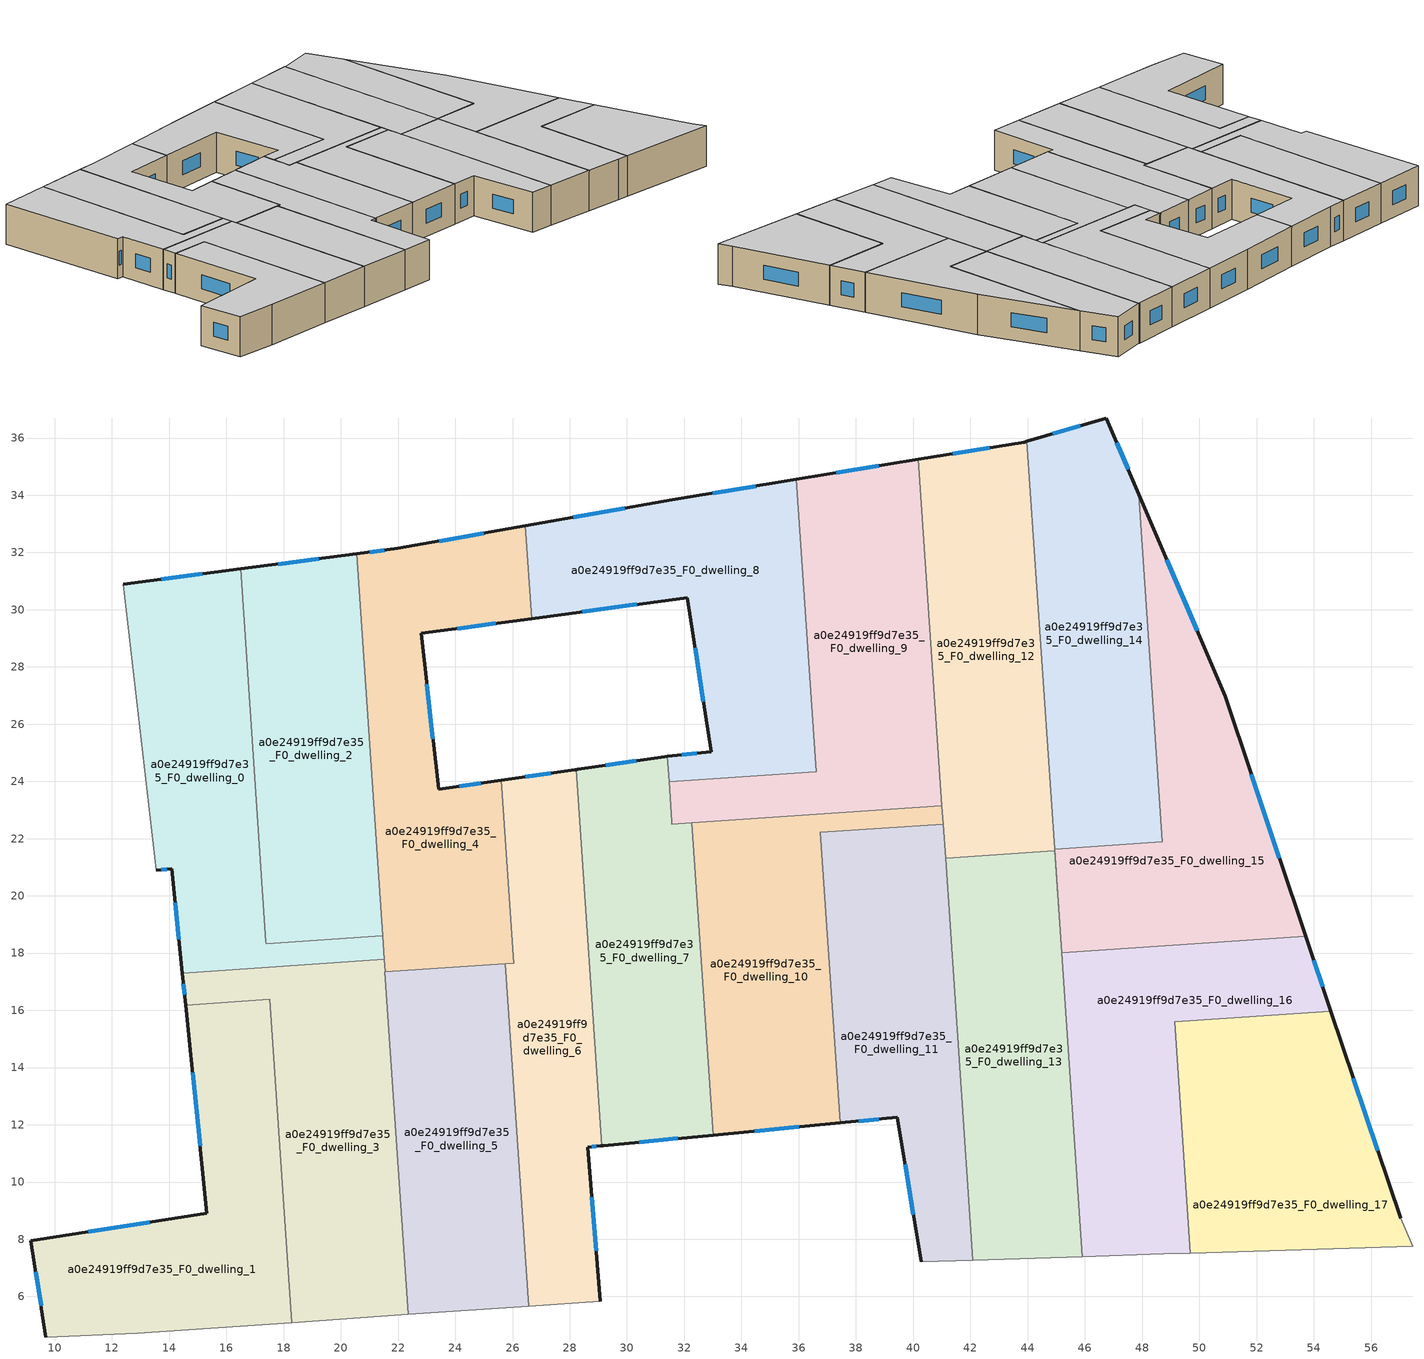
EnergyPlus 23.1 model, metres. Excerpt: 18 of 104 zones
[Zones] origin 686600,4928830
a0e24919ff9d7e35_F0_dwelling_0
 floor ground (EU_floor_Construction): 16.49,31.42 17.38,18.4 17.39,18.32 21.46,18.6 21.51,17.78 14.46,17.3 14.09,20.94 13.55,20.89 12.39,30.89 z0
 wall outside (EU_wall_Construction): 13.55,20.89 14.09,20.94 14.46,17.3 / 16.49,31.42 12.39,30.89 z0:3
 wall adiabatic (EU_wall_Construction): 12.39,30.89 13.55,20.89 z0:3
 wall to a0e24919ff9d7e35_F0_dwelling_2 (EU_wall_Construction): 21.46,18.6 17.39,18.32 17.38,18.4 16.49,31.42 z0:3
 wall to a0e24919ff9d7e35_F0_dwelling_3 (EU_wall_Construction): 14.46,17.3 21.51,17.78 z0:3
 wall to a0e24919ff9d7e35_F0_dwelling_4 (EU_wall_Construction): 21.51,17.78 21.46,18.6 z0:3
 window (EU_Window_Construction): 13.73,20.91 13.92,20.92 / 15.16,31.25 13.73,31.06 / 14.21,19.76 14.34,18.48 z0.98:2.02
 ceiling to a0e24919ff9d7e35_F1_dwelling_0 (EU_floor_Construction): 21.51,17.78 21.46,18.6 17.39,18.32 17.38,18.4 16.49,31.42 12.39,30.89 13.55,20.89 14.09,20.94 14.46,17.3 z3
a0e24919ff9d7e35_F0_dwelling_1
 floor ground (EU_floor_Construction): 17.52,16.38 18.29,5.09 12.88,4.71 9.69,4.58 9.17,7.95 15.32,8.91 14.58,16.18 z0
 wall outside (EU_wall_Construction): 14.58,16.18 15.32,8.91 9.17,7.95 9.69,4.58 z0:3
 wall to a0e24919ff9d7e35_F0_dwelling_3 (EU_wall_Construction): 18.29,5.09 17.52,16.38 14.58,16.18 z0:3
 wall adiabatic (EU_wall_Construction): 9.69,4.58 12.88,4.71 18.29,5.09 z0:3
 window (EU_Window_Construction): 14.82,13.82 15.08,11.27 / 9.34,6.86 9.52,5.68 / 13.32,8.6 11.17,8.26 z0.98:2.02
 ceiling to a0e24919ff9d7e35_F1_dwelling_1 (EU_floor_Construction): 18.29,5.09 17.52,16.38 14.58,16.18 15.32,8.91 9.17,7.95 9.69,4.58 12.88,4.71 z3
a0e24919ff9d7e35_F0_dwelling_10
 floor ground (EU_floor_Construction): 41.01,23.15 41.05,22.51 36.76,22.21 37.45,12.07 33.01,11.64 32.27,22.56 z0
 wall outside (EU_wall_Construction): 33.01,11.64 37.45,12.07 z0:3
 wall to a0e24919ff9d7e35_F0_dwelling_11 (EU_wall_Construction): 37.45,12.07 36.76,22.21 41.05,22.51 z0:3
 wall to a0e24919ff9d7e35_F0_dwelling_7 (EU_wall_Construction): 32.27,22.56 33.01,11.64 z0:3
 wall to a0e24919ff9d7e35_F0_dwelling_12 (EU_wall_Construction): 41.05,22.51 41.01,23.15 z0:3
 wall to a0e24919ff9d7e35_F0_dwelling_9 (EU_wall_Construction): 41.01,23.15 32.27,22.56 z0:3
 window (EU_Window_Construction): 34.46,11.78 36.01,11.93 z0.98:2.02
 ceiling to a0e24919ff9d7e35_F1_dwelling_10 (EU_floor_Construction): 37.45,12.07 36.76,22.21 41.05,22.51 41.01,23.15 32.27,22.56 33.01,11.64 z3
a0e24919ff9d7e35_F0_dwelling_11
 floor ground (EU_floor_Construction): 41.05,22.51 42.09,7.27 40.28,7.21 39.45,12.26 37.45,12.07 36.76,22.21 z0
 wall outside (EU_wall_Construction): 37.45,12.07 39.45,12.26 40.28,7.21 z0:3
 wall adiabatic (EU_wall_Construction): 40.28,7.21 42.09,7.27 z0:3
 wall to a0e24919ff9d7e35_F0_dwelling_13 (EU_wall_Construction): 42.09,7.27 41.13,21.32 z0:3
 wall to a0e24919ff9d7e35_F0_dwelling_12 (EU_wall_Construction): 41.13,21.32 41.05,22.51 z0:3
 window (EU_Window_Construction): 39.72,10.62 40.01,8.85 / 38.1,12.13 38.8,12.2 z0.98:2.02
 ceiling to a0e24919ff9d7e35_F1_dwelling_11 (EU_floor_Construction): 42.09,7.27 41.05,22.51 36.76,22.21 37.45,12.07 39.45,12.26 40.28,7.21 z3
a0e24919ff9d7e35_F0_dwelling_12
 floor ground (EU_floor_Construction): 43.97,35.89 44.95,21.58 41.13,21.32 40.18,35.25 43.88,35.86 z0
 wall outside (EU_wall_Construction): 43.97,35.89 43.88,35.86 40.18,35.25 z0:3
 wall to a0e24919ff9d7e35_F0_dwelling_13 (EU_wall_Construction): 41.13,21.32 44.95,21.58 45.19,18.01 z0:3
 wall to a0e24919ff9d7e35_F0_dwelling_14 (EU_wall_Construction): 44.94,21.63 43.97,35.89 z0:3
 wall to a0e24919ff9d7e35_F0_dwelling_15 (EU_wall_Construction): 45.19,18.01 44.95,21.63 z0:3
 wall to a0e24919ff9d7e35_F0_dwelling_9 (EU_wall_Construction): 40.18,35.25 41.01,23.15 z0:3
 window (EU_Window_Construction): 42.68,35.66 41.39,35.45 z0.98:2.02
 ceiling to a0e24919ff9d7e35_F1_dwelling_12 (EU_floor_Construction): 44.95,21.58 43.97,35.89 43.88,35.86 40.18,35.25 41.13,21.32 z3
a0e24919ff9d7e35_F0_dwelling_13
 floor ground (EU_floor_Construction): 44.95,21.58 45.92,7.4 42.09,7.27 41.13,21.32 z0
 wall adiabatic (EU_wall_Construction): 42.09,7.27 45.92,7.4 z0:3
 wall to a0e24919ff9d7e35_F0_dwelling_16 (EU_wall_Construction): 45.92,7.4 45.19,18.01 z0:3
 ceiling to a0e24919ff9d7e35_F1_dwelling_13 (EU_floor_Construction): 45.92,7.4 44.95,21.58 41.13,21.32 42.09,7.27 z3
a0e24919ff9d7e35_F0_dwelling_14
 floor ground (EU_floor_Construction): 46.74,36.7 47.88,34.04 48.71,21.89 44.94,21.63 43.97,35.89 z0
 wall outside (EU_wall_Construction): 47.88,34.04 46.74,36.7 43.97,35.89 z0:3
 wall to a0e24919ff9d7e35_F0_dwelling_15 (EU_wall_Construction): 44.94,21.63 48.71,21.89 47.88,34.04 z0:3
 window (EU_Window_Construction): 47.51,34.9 47.11,35.83 / 45.84,36.43 44.87,36.15 z0.98:2.02
 ceiling to a0e24919ff9d7e35_F1_dwelling_14 (EU_floor_Construction): 48.71,21.89 47.88,34.04 46.74,36.7 43.97,35.89 44.94,21.63 z3
a0e24919ff9d7e35_F0_dwelling_15
 floor ground (EU_floor_Construction): 47.88,34.04 50.9,26.97 53.72,18.59 45.19,18.01 44.94,21.63 48.71,21.89 z0
 wall outside (EU_wall_Construction): 53.72,18.59 50.9,26.97 47.88,34.04 z0:3
 wall to a0e24919ff9d7e35_F0_dwelling_16 (EU_wall_Construction): 45.19,18.01 53.72,18.59 z0:3
 window (EU_Window_Construction): 49.92,29.27 48.86,31.74 / 52.8,21.32 51.82,24.25 z0.98:2.02
 ceiling to a0e24919ff9d7e35_F1_dwelling_15 (EU_floor_Construction): 53.72,18.59 50.9,26.97 47.88,34.04 48.71,21.89 44.94,21.63 45.19,18.01 z3
a0e24919ff9d7e35_F0_dwelling_16
 floor ground (EU_floor_Construction): 53.72,18.59 54.6,15.97 49.14,15.6 49.69,7.52 48.76,7.49 45.92,7.4 45.19,18.01 z0
 wall outside (EU_wall_Construction): 54.6,15.97 53.72,18.59 z0:3
 wall to a0e24919ff9d7e35_F0_dwelling_17 (EU_wall_Construction): 49.69,7.52 49.14,15.6 54.6,15.97 z0:3
 wall adiabatic (EU_wall_Construction): 45.92,7.4 48.76,7.49 49.69,7.52 z0:3
 window (EU_Window_Construction): 54.31,16.83 54,17.74 z0.98:2.02
 ceiling to a0e24919ff9d7e35_F1_dwelling_16 (EU_floor_Construction): 49.69,7.52 49.14,15.6 54.6,15.97 53.72,18.59 45.19,18.01 45.92,7.4 48.76,7.49 z3
a0e24919ff9d7e35_F0_dwelling_17
 floor ground (EU_floor_Construction): 54.6,15.97 57.03,8.73 57.45,7.75 49.69,7.52 49.14,15.6 z0
 wall outside (EU_wall_Construction): 57.03,8.73 54.6,15.97 z0:3
 wall adiabatic (EU_wall_Construction): 49.69,7.52 57.45,7.75 57.03,8.73 z0:3
 window (EU_Window_Construction): 56.24,11.09 55.39,13.62 z0.98:2.02
 ceiling to a0e24919ff9d7e35_F1_dwelling_17 (EU_floor_Construction): 57.45,7.75 57.03,8.73 54.6,15.97 49.14,15.6 49.69,7.52 z3
a0e24919ff9d7e35_F0_dwelling_2
 floor ground (EU_floor_Construction): 20.55,31.95 21.46,18.6 17.39,18.32 16.49,31.42 z0
 wall outside (EU_wall_Construction): 20.55,31.95 16.49,31.42 z0:3
 wall to a0e24919ff9d7e35_F0_dwelling_4 (EU_wall_Construction): 21.46,18.6 20.55,31.95 z0:3
 window (EU_Window_Construction): 19.23,31.78 17.81,31.6 z0.98:2.02
 ceiling to a0e24919ff9d7e35_F1_dwelling_2 (EU_floor_Construction): 21.46,18.6 20.55,31.95 16.49,31.42 17.39,18.32 z3
a0e24919ff9d7e35_F0_dwelling_3
 floor ground (EU_floor_Construction): 21.51,17.78 22.36,5.37 18.29,5.09 17.52,16.38 14.58,16.18 14.46,17.3 z0
 wall outside (EU_wall_Construction): 14.46,17.3 14.58,16.18 z0:3
 wall adiabatic (EU_wall_Construction): 18.29,5.09 22.36,5.37 z0:3
 wall to a0e24919ff9d7e35_F0_dwelling_5 (EU_wall_Construction): 22.36,5.37 21.54,17.35 z0:3
 wall to a0e24919ff9d7e35_F0_dwelling_4 (EU_wall_Construction): 21.54,17.35 21.51,17.78 z0:3
 window (EU_Window_Construction): 14.5,16.93 14.54,16.54 z0.98:2.02
 ceiling to a0e24919ff9d7e35_F1_dwelling_3 (EU_floor_Construction): 22.36,5.37 21.51,17.78 14.46,17.3 14.58,16.18 17.52,16.38 18.29,5.09 z3
a0e24919ff9d7e35_F0_dwelling_4
 floor ground (EU_floor_Construction): 26.45,32.93 26.67,29.69 22.8,29.17 23.42,23.72 25.61,24.04 26.04,17.65 21.54,17.35 20.55,31.95 21.99,32.14 z0
 wall outside (EU_wall_Construction): 25.61,24.04 23.42,23.72 22.8,29.17 26.67,29.69 / 26.45,32.93 21.99,32.14 20.55,31.95 z0:3
 wall to a0e24919ff9d7e35_F0_dwelling_8 (EU_wall_Construction): 26.67,29.69 26.45,32.93 z0:3
 wall to a0e24919ff9d7e35_F0_dwelling_6 (EU_wall_Construction): 25.74,17.63 26.04,17.65 25.61,24.04 z0:3
 wall to a0e24919ff9d7e35_F0_dwelling_5 (EU_wall_Construction): 21.54,17.35 25.74,17.63 z0:3
 window (EU_Window_Construction): 24.06,29.34 25.41,29.52 / 23.22,25.49 23,27.4 / 24.9,23.93 24.13,23.82 / 21.52,32.08 21.02,32.01 / 25,32.67 23.44,32.4 z0.98:2.02
 ceiling to a0e24919ff9d7e35_F1_dwelling_4 (EU_floor_Construction): 26.04,17.65 25.61,24.04 23.42,23.72 22.8,29.17 26.67,29.69 26.45,32.93 21.99,32.14 20.55,31.95 21.54,17.35 z3
a0e24919ff9d7e35_F0_dwelling_5
 floor ground (EU_floor_Construction): 25.74,17.63 26.56,5.67 22.36,5.37 21.54,17.35 z0
 wall to a0e24919ff9d7e35_F0_dwelling_6 (EU_wall_Construction): 26.56,5.67 25.74,17.63 z0:3
 wall adiabatic (EU_wall_Construction): 22.36,5.37 26.56,5.67 z0:3
 ceiling to a0e24919ff9d7e35_F1_dwelling_5 (EU_floor_Construction): 26.56,5.67 25.74,17.63 21.54,17.35 22.36,5.37 z3
a0e24919ff9d7e35_F0_dwelling_6
 floor ground (EU_floor_Construction): 28.23,24.41 29.13,11.27 29.08,11.26 28.63,11.22 29.06,5.84 26.56,5.67 25.74,17.63 26.04,17.65 25.61,24.04 28.18,24.41 z0
 wall outside (EU_wall_Construction): 28.23,24.41 28.18,24.41 25.61,24.04 / 29.06,5.84 28.63,11.22 29.08,11.26 29.13,11.27 z0:3
 wall to a0e24919ff9d7e35_F0_dwelling_7 (EU_wall_Construction): 29.13,11.27 28.23,24.41 z0:3
 wall adiabatic (EU_wall_Construction): 26.56,5.67 29.06,5.84 z0:3
 window (EU_Window_Construction): 28.78,11.23 28.93,11.25 / 28.92,7.59 28.77,9.47 / 27.34,24.29 26.44,24.16 z0.98:2.02
 ceiling to a0e24919ff9d7e35_F1_dwelling_6 (EU_floor_Construction): 29.06,5.84 28.63,11.22 29.08,11.26 29.13,11.27 28.23,24.41 28.18,24.41 25.61,24.04 26.04,17.65 25.74,17.63 26.56,5.67 z3
a0e24919ff9d7e35_F0_dwelling_7
 floor ground (EU_floor_Construction): 31.41,24.87 31.56,22.61 31.57,22.51 32.27,22.56 33.01,11.64 29.18,11.27 29.13,11.27 28.23,24.41 28.28,24.42 31.31,24.86 z0
 wall outside (EU_wall_Construction): 31.41,24.87 31.31,24.86 28.28,24.42 28.23,24.41 / 29.13,11.27 29.18,11.27 33.01,11.64 z0:3
 wall to a0e24919ff9d7e35_F0_dwelling_9 (EU_wall_Construction): 32.27,22.56 31.57,22.51 31.56,22.61 31.47,23.99 z0:3
 wall to a0e24919ff9d7e35_F0_dwelling_8 (EU_wall_Construction): 31.47,23.99 31.41,24.87 z0:3
 window (EU_Window_Construction): 30.33,24.72 29.26,24.56 / 30.42,11.39 31.77,11.52 z0.98:2.02
 ceiling to a0e24919ff9d7e35_F1_dwelling_7 (EU_floor_Construction): 33.01,11.64 32.27,22.56 31.57,22.51 31.56,22.61 31.41,24.87 31.31,24.86 28.28,24.42 28.23,24.41 29.13,11.27 29.18,11.27 z3
a0e24919ff9d7e35_F0_dwelling_8
 floor ground (EU_floor_Construction): 35.92,34.55 36.61,24.34 31.47,23.99 31.41,24.87 32.94,25.04 32.11,30.42 26.67,29.69 26.45,32.93 31.58,33.84 z0
 wall outside (EU_wall_Construction): 35.92,34.55 31.58,33.84 26.45,32.93 / 26.67,29.69 32.11,30.42 32.94,25.04 31.41,24.87 z0:3
 wall to a0e24919ff9d7e35_F0_dwelling_9 (EU_wall_Construction): 31.47,23.99 36.61,24.34 35.92,34.55 z0:3
 window (EU_Window_Construction): 34.51,34.32 32.99,34.07 / 32.44,24.99 31.91,24.93 / 32.38,28.67 32.67,26.79 / 28.44,29.93 30.34,30.18 / 29.91,33.54 28.12,33.23 z0.98:2.02
 ceiling to a0e24919ff9d7e35_F1_dwelling_8 (EU_floor_Construction): 36.61,24.34 35.92,34.55 31.58,33.84 26.45,32.93 26.67,29.69 32.11,30.42 32.94,25.04 31.41,24.87 31.47,23.99 z3
a0e24919ff9d7e35_F0_dwelling_9
 floor ground (EU_floor_Construction): 40.18,35.25 41.01,23.15 31.57,22.51 31.47,23.99 36.61,24.34 35.92,34.55 z0
 wall outside (EU_wall_Construction): 40.18,35.25 35.92,34.55 z0:3
 window (EU_Window_Construction): 38.8,35.03 37.31,34.78 z0.98:2.02
 ceiling to a0e24919ff9d7e35_F1_dwelling_9 (EU_floor_Construction): 41.01,23.15 40.18,35.25 35.92,34.55 36.61,24.34 31.47,23.99 31.57,22.51 z3
[Building]
EU S2 Campaign: North Axis=0; Terrain=City; Solar Distribution=FullExterior
[Site:Location]
Bologna: Latitude=44.5; Longitude=11.25; Time Zone=1; Elevation=37
[SizingPeriod:WeatherFileDays]
AnnualSizingPeriod: Begin Month=1; Begin Day of Month=1; End Month=12; End Day of Month=31; Day of Week for Start Day=Monday; Use Weather File Daylight Saving Period=No; Use Weather File Rain and Snow Indicators=No
[MATERIAL]
EU_InternalMass_Material: Roughness=MediumRough; Thickness=0.1; Conductivity=1; Density=1800; Specific Heat=900; Thermal Absorptance=0.9; Solar Absorptance=0.7; Visible Absorptance=0.7
[MATERIAL:NOMASS] Roughness=MediumRough; Thermal Absorptance=0.9; Solar Absorptance=0.7; Visible Absorptance=0.7
Name | Thermal Resistance
EU_wall_NoMass | 0.905828
EU_floor_NoMass | 0.67114
[WINDOWMATERIAL:SIMPLEGLAZINGSYSTEM]
EU_Window_SimpleGlazing: UFactor=4.52486; Solar Heat Gain Coefficient=0.85; Visible Transmittance=0.85
[CONSTRUCTION]
EU_wall_Construction: EU_wall_NoMass
EU_floor_Construction: EU_floor_NoMass
EU_Window_Construction: EU_Window_SimpleGlazing
EU_InternalMass_Construction: EU_InternalMass_Material
[ZONE] Type=1; Multiplier=1; Ceiling Height=autocalculate; Floor Area=autocalculate; Part of Total Floor Area=Yes
Name | Volume
a0e24919ff9d7e35_F0_dwelling_0 | 162.305
a0e24919ff9d7e35_F0_dwelling_1 | 162.264
a0e24919ff9d7e35_F0_dwelling_10 | 153.795
a0e24919ff9d7e35_F0_dwelling_11 | 162.265
a0e24919ff9d7e35_F0_dwelling_12 | 162.292
a0e24919ff9d7e35_F0_dwelling_13 | 162.294
a0e24919ff9d7e35_F0_dwelling_14 | 162.274
a0e24919ff9d7e35_F0_dwelling_15 | 162.288
a0e24919ff9d7e35_F0_dwelling_16 | 162.266
a0e24919ff9d7e35_F0_dwelling_17 | 162.271
a0e24919ff9d7e35_F0_dwelling_2 | 162.3
a0e24919ff9d7e35_F0_dwelling_3 | 162.259
a0e24919ff9d7e35_F0_dwelling_4 | 176.258
a0e24919ff9d7e35_F0_dwelling_5 | 151.501
a0e24919ff9d7e35_F0_dwelling_6 | 149.808
a0e24919ff9d7e35_F0_dwelling_7 | 150.405
a0e24919ff9d7e35_F0_dwelling_8 | 177.335
a0e24919ff9d7e35_F0_dwelling_9 | 176.791
[INTERNALMASS] Construction=EU_InternalMass_Construction
Name | Zone or ZoneList | Surface Area
a0e24919ff9d7e35_F0_dwelling_0_EU_InternalMass | a0e24919ff9d7e35_F0_dwelling_0 | 54.0964
a0e24919ff9d7e35_F0_dwelling_1_EU_InternalMass | a0e24919ff9d7e35_F0_dwelling_1 | 54.087
a0e24919ff9d7e35_F0_dwelling_2_EU_InternalMass | a0e24919ff9d7e35_F0_dwelling_2 | 54.1004
a0e24919ff9d7e35_F0_dwelling_3_EU_InternalMass | a0e24919ff9d7e35_F0_dwelling_3 | 54.0887
a0e24919ff9d7e35_F0_dwelling_4_EU_InternalMass | a0e24919ff9d7e35_F0_dwelling_4 | 58.7504
a0e24919ff9d7e35_F0_dwelling_5_EU_InternalMass | a0e24919ff9d7e35_F0_dwelling_5 | 50.4994
a0e24919ff9d7e35_F0_dwelling_6_EU_InternalMass | a0e24919ff9d7e35_F0_dwelling_6 | 49.9321
a0e24919ff9d7e35_F0_dwelling_7_EU_InternalMass | a0e24919ff9d7e35_F0_dwelling_7 | 50.1417
a0e24919ff9d7e35_F0_dwelling_8_EU_InternalMass | a0e24919ff9d7e35_F0_dwelling_8 | 59.1119
a0e24919ff9d7e35_F0_dwelling_9_EU_InternalMass | a0e24919ff9d7e35_F0_dwelling_9 | 58.9301
a0e24919ff9d7e35_F0_dwelling_10_EU_InternalMass | a0e24919ff9d7e35_F0_dwelling_10 | 51.2635
a0e24919ff9d7e35_F0_dwelling_11_EU_InternalMass | a0e24919ff9d7e35_F0_dwelling_11 | 54.0879
a0e24919ff9d7e35_F0_dwelling_12_EU_InternalMass | a0e24919ff9d7e35_F0_dwelling_12 | 54.1039
a0e24919ff9d7e35_F0_dwelling_13_EU_InternalMass | a0e24919ff9d7e35_F0_dwelling_13 | 54.0986
a0e24919ff9d7e35_F0_dwelling_14_EU_InternalMass | a0e24919ff9d7e35_F0_dwelling_14 | 54.0913
a0e24919ff9d7e35_F0_dwelling_15_EU_InternalMass | a0e24919ff9d7e35_F0_dwelling_15 | 54.0955
a0e24919ff9d7e35_F0_dwelling_16_EU_InternalMass | a0e24919ff9d7e35_F0_dwelling_16 | 54.0891
a0e24919ff9d7e35_F0_dwelling_17_EU_InternalMass | a0e24919ff9d7e35_F0_dwelling_17 | 54.0922
[OTHEREQUIPMENT] Fuel Type=Electricity; Design Level Calculation Method=Watts/Area; Power per Zone Floor Area=1; Fraction Latent=0; Fraction Radiant=0; Fraction Lost=0; Carbon Dioxide Generation Rate=0; EndUse Subcategory=EU_Step8_InternalGains
Name | Zone or ZoneList or Space or SpaceList | Schedule
EU_Step8_InternalGain_a0e24919ff9d7e35_F0_dwelling_0_f000 | a0e24919ff9d7e35_F0_dwelling_0 | EU_Step8_GainSchedule_a0e24919ff9d7e35_F0_dwelling_0_f000
EU_Step8_InternalGain_a0e24919ff9d7e35_F0_dwelling_1_f000 | a0e24919ff9d7e35_F0_dwelling_1 | EU_Step8_GainSchedule_a0e24919ff9d7e35_F0_dwelling_1_f000
EU_Step8_InternalGain_a0e24919ff9d7e35_F0_dwelling_2_f000 | a0e24919ff9d7e35_F0_dwelling_2 | EU_Step8_GainSchedule_a0e24919ff9d7e35_F0_dwelling_2_f000
EU_Step8_InternalGain_a0e24919ff9d7e35_F0_dwelling_3_f000 | a0e24919ff9d7e35_F0_dwelling_3 | EU_Step8_GainSchedule_a0e24919ff9d7e35_F0_dwelling_3_f000
EU_Step8_InternalGain_a0e24919ff9d7e35_F0_dwelling_4_f000 | a0e24919ff9d7e35_F0_dwelling_4 | EU_Step8_GainSchedule_a0e24919ff9d7e35_F0_dwelling_4_f000
EU_Step8_InternalGain_a0e24919ff9d7e35_F0_dwelling_5_f000 | a0e24919ff9d7e35_F0_dwelling_5 | EU_Step8_GainSchedule_a0e24919ff9d7e35_F0_dwelling_5_f000
EU_Step8_InternalGain_a0e24919ff9d7e35_F0_dwelling_6_f000 | a0e24919ff9d7e35_F0_dwelling_6 | EU_Step8_GainSchedule_a0e24919ff9d7e35_F0_dwelling_6_f000
EU_Step8_InternalGain_a0e24919ff9d7e35_F0_dwelling_7_f000 | a0e24919ff9d7e35_F0_dwelling_7 | EU_Step8_GainSchedule_a0e24919ff9d7e35_F0_dwelling_7_f000
EU_Step8_InternalGain_a0e24919ff9d7e35_F0_dwelling_8_f000 | a0e24919ff9d7e35_F0_dwelling_8 | EU_Step8_GainSchedule_a0e24919ff9d7e35_F0_dwelling_8_f000
EU_Step8_InternalGain_a0e24919ff9d7e35_F0_dwelling_9_f000 | a0e24919ff9d7e35_F0_dwelling_9 | EU_Step8_GainSchedule_a0e24919ff9d7e35_F0_dwelling_9_f000
EU_Step8_InternalGain_a0e24919ff9d7e35_F0_dwelling_10_f000 | a0e24919ff9d7e35_F0_dwelling_10 | EU_Step8_GainSchedule_a0e24919ff9d7e35_F0_dwelling_10_f000
EU_Step8_InternalGain_a0e24919ff9d7e35_F0_dwelling_11_f000 | a0e24919ff9d7e35_F0_dwelling_11 | EU_Step8_GainSchedule_a0e24919ff9d7e35_F0_dwelling_11_f000
EU_Step8_InternalGain_a0e24919ff9d7e35_F0_dwelling_12_f000 | a0e24919ff9d7e35_F0_dwelling_12 | EU_Step8_GainSchedule_a0e24919ff9d7e35_F0_dwelling_12_f000
EU_Step8_InternalGain_a0e24919ff9d7e35_F0_dwelling_13_f000 | a0e24919ff9d7e35_F0_dwelling_13 | EU_Step8_GainSchedule_a0e24919ff9d7e35_F0_dwelling_13_f000
EU_Step8_InternalGain_a0e24919ff9d7e35_F0_dwelling_14_f000 | a0e24919ff9d7e35_F0_dwelling_14 | EU_Step8_GainSchedule_a0e24919ff9d7e35_F0_dwelling_14_f000
EU_Step8_InternalGain_a0e24919ff9d7e35_F0_dwelling_15_f000 | a0e24919ff9d7e35_F0_dwelling_15 | EU_Step8_GainSchedule_a0e24919ff9d7e35_F0_dwelling_15_f000
EU_Step8_InternalGain_a0e24919ff9d7e35_F0_dwelling_16_f000 | a0e24919ff9d7e35_F0_dwelling_16 | EU_Step8_GainSchedule_a0e24919ff9d7e35_F0_dwelling_16_f000
EU_Step8_InternalGain_a0e24919ff9d7e35_F0_dwelling_17_f000 | a0e24919ff9d7e35_F0_dwelling_17 | EU_Step8_GainSchedule_a0e24919ff9d7e35_F0_dwelling_17_f000
[ZONEVENTILATION:DESIGNFLOWRATE] Schedule=EU_AlwaysOn; Design Flow Rate Calculation Method=AirChanges/Hour; Air Changes per Hour=0.73129; Ventilation Type=Natural; Fan Pressure Rise=0; Fan Total Efficiency=1; Constant Term Coefficient=1; Temperature Term Coefficient=0; Velocity Term Coefficient=0; Velocity Squared Term Coefficient=0; Minimum Indoor Temperature=-100; Maximum Indoor Temperature=100; Delta Temperature=-100; Minimum Outdoor Temperature=-100; Maximum Outdoor Temperature=100; Maximum Wind Speed=40
Name | Zone or ZoneList or Space or SpaceList
EU_ConstantAir_a0e24919ff9d7e35_F0_dwelling_0 | a0e24919ff9d7e35_F0_dwelling_0
EU_ConstantAir_a0e24919ff9d7e35_F0_dwelling_1 | a0e24919ff9d7e35_F0_dwelling_1
EU_ConstantAir_a0e24919ff9d7e35_F0_dwelling_2 | a0e24919ff9d7e35_F0_dwelling_2
EU_ConstantAir_a0e24919ff9d7e35_F0_dwelling_3 | a0e24919ff9d7e35_F0_dwelling_3
EU_ConstantAir_a0e24919ff9d7e35_F0_dwelling_4 | a0e24919ff9d7e35_F0_dwelling_4
EU_ConstantAir_a0e24919ff9d7e35_F0_dwelling_5 | a0e24919ff9d7e35_F0_dwelling_5
EU_ConstantAir_a0e24919ff9d7e35_F0_dwelling_6 | a0e24919ff9d7e35_F0_dwelling_6
EU_ConstantAir_a0e24919ff9d7e35_F0_dwelling_7 | a0e24919ff9d7e35_F0_dwelling_7
EU_ConstantAir_a0e24919ff9d7e35_F0_dwelling_8 | a0e24919ff9d7e35_F0_dwelling_8
EU_ConstantAir_a0e24919ff9d7e35_F0_dwelling_9 | a0e24919ff9d7e35_F0_dwelling_9
EU_ConstantAir_a0e24919ff9d7e35_F0_dwelling_10 | a0e24919ff9d7e35_F0_dwelling_10
EU_ConstantAir_a0e24919ff9d7e35_F0_dwelling_11 | a0e24919ff9d7e35_F0_dwelling_11
EU_ConstantAir_a0e24919ff9d7e35_F0_dwelling_12 | a0e24919ff9d7e35_F0_dwelling_12
EU_ConstantAir_a0e24919ff9d7e35_F0_dwelling_13 | a0e24919ff9d7e35_F0_dwelling_13
EU_ConstantAir_a0e24919ff9d7e35_F0_dwelling_14 | a0e24919ff9d7e35_F0_dwelling_14
EU_ConstantAir_a0e24919ff9d7e35_F0_dwelling_15 | a0e24919ff9d7e35_F0_dwelling_15
EU_ConstantAir_a0e24919ff9d7e35_F0_dwelling_16 | a0e24919ff9d7e35_F0_dwelling_16
EU_ConstantAir_a0e24919ff9d7e35_F0_dwelling_17 | a0e24919ff9d7e35_F0_dwelling_17
[HVACTEMPLATE:THERMOSTAT] Constant Heating Setpoint=20; Constant Cooling Setpoint=50
EU_HeatOnly_a0e24919ff9d7e35_F0_dwelling_0; EU_HeatOnly_a0e24919ff9d7e35_F0_dwelling_1; EU_HeatOnly_a0e24919ff9d7e35_F0_dwelling_2; EU_HeatOnly_a0e24919ff9d7e35_F0_dwelling_3; EU_HeatOnly_a0e24919ff9d7e35_F0_dwelling_4; EU_HeatOnly_a0e24919ff9d7e35_F0_dwelling_5; EU_HeatOnly_a0e24919ff9d7e35_F0_dwelling_6; EU_HeatOnly_a0e24919ff9d7e35_F0_dwelling_7; EU_HeatOnly_a0e24919ff9d7e35_F0_dwelling_8; EU_HeatOnly_a0e24919ff9d7e35_F0_dwelling_9; EU_HeatOnly_a0e24919ff9d7e35_F0_dwelling_10; EU_HeatOnly_a0e24919ff9d7e35_F0_dwelling_11; EU_HeatOnly_a0e24919ff9d7e35_F0_dwelling_12; EU_HeatOnly_a0e24919ff9d7e35_F0_dwelling_13; EU_HeatOnly_a0e24919ff9d7e35_F0_dwelling_14; EU_HeatOnly_a0e24919ff9d7e35_F0_dwelling_15; EU_HeatOnly_a0e24919ff9d7e35_F0_dwelling_16; EU_HeatOnly_a0e24919ff9d7e35_F0_dwelling_17; EU_HeatOnly_a0e24919ff9d7e35_F1_dwelling_0; EU_HeatOnly_a0e24919ff9d7e35_F1_dwelling_1; EU_HeatOnly_a0e24919ff9d7e35_F1_dwelling_2; EU_HeatOnly_a0e24919ff9d7e35_F1_dwelling_3; EU_HeatOnly_a0e24919ff9d7e35_F1_dwelling_4; EU_HeatOnly_a0e24919ff9d7e35_F1_dwelling_5; EU_HeatOnly_a0e24919ff9d7e35_F1_dwelling_6; EU_HeatOnly_a0e24919ff9d7e35_F1_dwelling_7; EU_HeatOnly_a0e24919ff9d7e35_F1_dwelling_8; EU_HeatOnly_a0e24919ff9d7e35_F1_dwelling_9; EU_HeatOnly_a0e24919ff9d7e35_F1_dwelling_10; EU_HeatOnly_a0e24919ff9d7e35_F1_dwelling_11; EU_HeatOnly_a0e24919ff9d7e35_F1_dwelling_12; EU_HeatOnly_a0e24919ff9d7e35_F1_dwelling_13; EU_HeatOnly_a0e24919ff9d7e35_F1_dwelling_14; EU_HeatOnly_a0e24919ff9d7e35_F1_dwelling_15; EU_HeatOnly_a0e24919ff9d7e35_F1_dwelling_16; EU_HeatOnly_a0e24919ff9d7e35_F1_dwelling_17; EU_HeatOnly_a0e24919ff9d7e35_F2_dwelling_0; EU_HeatOnly_a0e24919ff9d7e35_F2_dwelling_1; EU_HeatOnly_a0e24919ff9d7e35_F2_dwelling_2; EU_HeatOnly_a0e24919ff9d7e35_F2_dwelling_3; EU_HeatOnly_a0e24919ff9d7e35_F2_dwelling_4; EU_HeatOnly_a0e24919ff9d7e35_F2_dwelling_5; EU_HeatOnly_a0e24919ff9d7e35_F2_dwelling_6; EU_HeatOnly_a0e24919ff9d7e35_F2_dwelling_7; EU_HeatOnly_a0e24919ff9d7e35_F2_dwelling_8; EU_HeatOnly_a0e24919ff9d7e35_F2_dwelling_9; EU_HeatOnly_a0e24919ff9d7e35_F2_dwelling_10; EU_HeatOnly_a0e24919ff9d7e35_F2_dwelling_11; EU_HeatOnly_a0e24919ff9d7e35_F2_dwelling_12; EU_HeatOnly_a0e24919ff9d7e35_F2_dwelling_13; EU_HeatOnly_a0e24919ff9d7e35_F2_dwelling_14; EU_HeatOnly_a0e24919ff9d7e35_F2_dwelling_15; EU_HeatOnly_a0e24919ff9d7e35_F2_dwelling_16; EU_HeatOnly_a0e24919ff9d7e35_F3_dwelling_0; EU_HeatOnly_a0e24919ff9d7e35_F3_dwelling_1; EU_HeatOnly_a0e24919ff9d7e35_F3_dwelling_2; EU_HeatOnly_a0e24919ff9d7e35_F3_dwelling_3; EU_HeatOnly_a0e24919ff9d7e35_F3_dwelling_4; EU_HeatOnly_a0e24919ff9d7e35_F3_dwelling_5; EU_HeatOnly_a0e24919ff9d7e35_F3_dwelling_6; EU_HeatOnly_a0e24919ff9d7e35_F3_dwelling_7; EU_HeatOnly_a0e24919ff9d7e35_F3_dwelling_8; EU_HeatOnly_a0e24919ff9d7e35_F3_dwelling_9; EU_HeatOnly_a0e24919ff9d7e35_F3_dwelling_10; EU_HeatOnly_a0e24919ff9d7e35_F3_dwelling_11; EU_HeatOnly_a0e24919ff9d7e35_F3_dwelling_12; EU_HeatOnly_a0e24919ff9d7e35_F3_dwelling_13; EU_HeatOnly_a0e24919ff9d7e35_F3_dwelling_14; EU_HeatOnly_a0e24919ff9d7e35_F3_dwelling_15; EU_HeatOnly_a0e24919ff9d7e35_F3_dwelling_16; EU_HeatOnly_a0e24919ff9d7e35_F4_dwelling_0; EU_HeatOnly_a0e24919ff9d7e35_F4_dwelling_1; EU_HeatOnly_a0e24919ff9d7e35_F4_dwelling_2; EU_HeatOnly_a0e24919ff9d7e35_F4_dwelling_3; EU_HeatOnly_a0e24919ff9d7e35_F4_dwelling_4; EU_HeatOnly_a0e24919ff9d7e35_F4_dwelling_5; EU_HeatOnly_a0e24919ff9d7e35_F4_dwelling_6; EU_HeatOnly_a0e24919ff9d7e35_F4_dwelling_7; EU_HeatOnly_a0e24919ff9d7e35_F4_dwelling_8; EU_HeatOnly_a0e24919ff9d7e35_F4_dwelling_9; EU_HeatOnly_a0e24919ff9d7e35_F4_dwelling_10; EU_HeatOnly_a0e24919ff9d7e35_F4_dwelling_11; EU_HeatOnly_a0e24919ff9d7e35_F4_dwelling_12; EU_HeatOnly_a0e24919ff9d7e35_F4_dwelling_13; EU_HeatOnly_a0e24919ff9d7e35_F4_dwelling_14; EU_HeatOnly_a0e24919ff9d7e35_F4_dwelling_15; EU_HeatOnly_a0e24919ff9d7e35_F4_dwelling_16; EU_HeatOnly_a0e24919ff9d7e35_F5_dwelling_0; EU_HeatOnly_a0e24919ff9d7e35_F5_dwelling_1; EU_HeatOnly_a0e24919ff9d7e35_F5_dwelling_2; EU_HeatOnly_a0e24919ff9d7e35_F5_dwelling_3; EU_HeatOnly_a0e24919ff9d7e35_F5_dwelling_4; EU_HeatOnly_a0e24919ff9d7e35_F5_dwelling_5; EU_HeatOnly_a0e24919ff9d7e35_F5_dwelling_6; EU_HeatOnly_a0e24919ff9d7e35_F5_dwelling_7; EU_HeatOnly_a0e24919ff9d7e35_F5_dwelling_8; EU_HeatOnly_a0e24919ff9d7e35_F5_dwelling_9; EU_HeatOnly_a0e24919ff9d7e35_F5_dwelling_10; EU_HeatOnly_a0e24919ff9d7e35_F5_dwelling_11; EU_HeatOnly_a0e24919ff9d7e35_F5_dwelling_12; EU_HeatOnly_a0e24919ff9d7e35_F5_dwelling_13; EU_HeatOnly_a0e24919ff9d7e35_F5_dwelling_14; EU_HeatOnly_a0e24919ff9d7e35_F5_dwelling_15; EU_HeatOnly_a0e24919ff9d7e35_F5_dwelling_16
[HVACTEMPLATE:ZONE:IDEALLOADSAIRSYSTEM] System Availability Schedule=EU_AlwaysOn; Maximum Heating Supply Air Temperature=50; Minimum Cooling Supply Air Temperature=13; Maximum Heating Supply Air Humidity Ratio=0.0156; Minimum Cooling Supply Air Humidity Ratio=0.0077; Heating Limit=NoLimit; Cooling Limit=NoLimit; Heating Availability Schedule=EU_AlwaysOn; Cooling Availability Schedule=EU_CoolingOff; Dehumidification Control Type=ConstantSensibleHeatRatio; Cooling Sensible Heat Ratio=0.7; Dehumidification Setpoint=60; Humidification Control Type=None; Humidification Setpoint=30; Outdoor Air Method=None; Outdoor Air Flow Rate per Person=0.00944; Outdoor Air Flow Rate per Zone Floor Area=0; Outdoor Air Flow Rate per Zone=0; Demand Controlled Ventilation Type=None; Outdoor Air Economizer Type=NoEconomizer; Heat Recovery Type=None; Sensible Heat Recovery Effectiveness=0.7; Latent Heat Recovery Effectiveness=0.65
Name | Template Thermostat
a0e24919ff9d7e35_F0_dwelling_0 | EU_HeatOnly_a0e24919ff9d7e35_F0_dwelling_0
a0e24919ff9d7e35_F0_dwelling_1 | EU_HeatOnly_a0e24919ff9d7e35_F0_dwelling_1
a0e24919ff9d7e35_F0_dwelling_2 | EU_HeatOnly_a0e24919ff9d7e35_F0_dwelling_2
a0e24919ff9d7e35_F0_dwelling_3 | EU_HeatOnly_a0e24919ff9d7e35_F0_dwelling_3
a0e24919ff9d7e35_F0_dwelling_4 | EU_HeatOnly_a0e24919ff9d7e35_F0_dwelling_4
a0e24919ff9d7e35_F0_dwelling_5 | EU_HeatOnly_a0e24919ff9d7e35_F0_dwelling_5
a0e24919ff9d7e35_F0_dwelling_6 | EU_HeatOnly_a0e24919ff9d7e35_F0_dwelling_6
a0e24919ff9d7e35_F0_dwelling_7 | EU_HeatOnly_a0e24919ff9d7e35_F0_dwelling_7
a0e24919ff9d7e35_F0_dwelling_8 | EU_HeatOnly_a0e24919ff9d7e35_F0_dwelling_8
a0e24919ff9d7e35_F0_dwelling_9 | EU_HeatOnly_a0e24919ff9d7e35_F0_dwelling_9
a0e24919ff9d7e35_F0_dwelling_10 | EU_HeatOnly_a0e24919ff9d7e35_F0_dwelling_10
a0e24919ff9d7e35_F0_dwelling_11 | EU_HeatOnly_a0e24919ff9d7e35_F0_dwelling_11
a0e24919ff9d7e35_F0_dwelling_12 | EU_HeatOnly_a0e24919ff9d7e35_F0_dwelling_12
a0e24919ff9d7e35_F0_dwelling_13 | EU_HeatOnly_a0e24919ff9d7e35_F0_dwelling_13
a0e24919ff9d7e35_F0_dwelling_14 | EU_HeatOnly_a0e24919ff9d7e35_F0_dwelling_14
a0e24919ff9d7e35_F0_dwelling_15 | EU_HeatOnly_a0e24919ff9d7e35_F0_dwelling_15
a0e24919ff9d7e35_F0_dwelling_16 | EU_HeatOnly_a0e24919ff9d7e35_F0_dwelling_16
a0e24919ff9d7e35_F0_dwelling_17 | EU_HeatOnly_a0e24919ff9d7e35_F0_dwelling_17
[SIZING:ZONE] Zone Cooling Design Supply Air Temperature Input Method=SupplyAirTemperature; Zone Cooling Design Supply Air Temperature=13; Zone Heating Design Supply Air Temperature Input Method=SupplyAirTemperature; Zone Heating Design Supply Air Temperature=50; Zone Cooling Design Supply Air Humidity Ratio=0.008; Zone Heating Design Supply Air Humidity Ratio=0.008; Cooling Design Air Flow Method=DesignDay; Cooling Design Air Flow Rate=0; Cooling Minimum Air Flow per Zone Floor Area=0.000762; Cooling Minimum Air Flow=0; Cooling Minimum Air Flow Fraction=0.2; Heating Design Air Flow Method=DesignDay; Heating Design Air Flow Rate=0; Heating Maximum Air Flow per Zone Floor Area=0.002032; Heating Maximum Air Flow=0.141576; Heating Maximum Air Flow Fraction=0.3; Account for Dedicated Outdoor Air System=No; Dedicated Outdoor Air System Control Strategy=NeutralSupplyAir; Dedicated Outdoor Air Low Setpoint Temperature for Design=autosize; Dedicated Outdoor Air High Setpoint Temperature for Design=autosize; Zone Load Sizing Method=Sensible Load Only No Latent Load; Zone Latent Cooling Design Supply Air Humidity Ratio Input Method=HumidityRatioDifference; Zone Cooling Design Supply Air Humidity Ratio Difference=0.005; Zone Latent Heating Design Supply Air Humidity Ratio Input Method=HumidityRatioDifference; Zone Humidification Design Supply Air Humidity Ratio Difference=0.005
a0e24919ff9d7e35_F0_dwelling_0; a0e24919ff9d7e35_F0_dwelling_1; a0e24919ff9d7e35_F0_dwelling_2; a0e24919ff9d7e35_F0_dwelling_3; a0e24919ff9d7e35_F0_dwelling_4; a0e24919ff9d7e35_F0_dwelling_5; a0e24919ff9d7e35_F0_dwelling_6; a0e24919ff9d7e35_F0_dwelling_7; a0e24919ff9d7e35_F0_dwelling_8; a0e24919ff9d7e35_F0_dwelling_9; a0e24919ff9d7e35_F0_dwelling_10; a0e24919ff9d7e35_F0_dwelling_11; a0e24919ff9d7e35_F0_dwelling_12; a0e24919ff9d7e35_F0_dwelling_13; a0e24919ff9d7e35_F0_dwelling_14; a0e24919ff9d7e35_F0_dwelling_15; a0e24919ff9d7e35_F0_dwelling_16; a0e24919ff9d7e35_F0_dwelling_17
[SCHEDULE:CONSTANT]
Name | Hourly Value
EU_AlwaysOn | 1
EU_CoolingOff | 0
[SCHEDULE:FILE] Column Number=1; Rows to Skip at Top=0; Number of Hours of Data=8760; Column Separator=Comma; Interpolate to Timestep=No; Minutes per Item=60; Adjust Schedule for Daylight Savings=Yes
Name | File
EU_Step8_GainSchedule_a0e24919ff9d7e35_F0_dwelling_0_f000 | ../../schedules/a0e24919ff9d7e35/a0e24919ff9d7e35_F0_dwelling_0_f000_gain.csv
EU_Step8_GainSchedule_a0e24919ff9d7e35_F0_dwelling_1_f000 | ../../schedules/a0e24919ff9d7e35/a0e24919ff9d7e35_F0_dwelling_1_f000_gain.csv
EU_Step8_GainSchedule_a0e24919ff9d7e35_F0_dwelling_2_f000 | ../../schedules/a0e24919ff9d7e35/a0e24919ff9d7e35_F0_dwelling_2_f000_gain.csv
EU_Step8_GainSchedule_a0e24919ff9d7e35_F0_dwelling_3_f000 | ../../schedules/a0e24919ff9d7e35/a0e24919ff9d7e35_F0_dwelling_3_f000_gain.csv
EU_Step8_GainSchedule_a0e24919ff9d7e35_F0_dwelling_4_f000 | ../../schedules/a0e24919ff9d7e35/a0e24919ff9d7e35_F0_dwelling_4_f000_gain.csv
EU_Step8_GainSchedule_a0e24919ff9d7e35_F0_dwelling_5_f000 | ../../schedules/a0e24919ff9d7e35/a0e24919ff9d7e35_F0_dwelling_5_f000_gain.csv
EU_Step8_GainSchedule_a0e24919ff9d7e35_F0_dwelling_6_f000 | ../../schedules/a0e24919ff9d7e35/a0e24919ff9d7e35_F0_dwelling_6_f000_gain.csv
EU_Step8_GainSchedule_a0e24919ff9d7e35_F0_dwelling_7_f000 | ../../schedules/a0e24919ff9d7e35/a0e24919ff9d7e35_F0_dwelling_7_f000_gain.csv
EU_Step8_GainSchedule_a0e24919ff9d7e35_F0_dwelling_8_f000 | ../../schedules/a0e24919ff9d7e35/a0e24919ff9d7e35_F0_dwelling_8_f000_gain.csv
EU_Step8_GainSchedule_a0e24919ff9d7e35_F0_dwelling_9_f000 | ../../schedules/a0e24919ff9d7e35/a0e24919ff9d7e35_F0_dwelling_9_f000_gain.csv
EU_Step8_GainSchedule_a0e24919ff9d7e35_F0_dwelling_10_f000 | ../../schedules/a0e24919ff9d7e35/a0e24919ff9d7e35_F0_dwelling_10_f000_gain.csv
EU_Step8_GainSchedule_a0e24919ff9d7e35_F0_dwelling_11_f000 | ../../schedules/a0e24919ff9d7e35/a0e24919ff9d7e35_F0_dwelling_11_f000_gain.csv
EU_Step8_GainSchedule_a0e24919ff9d7e35_F0_dwelling_12_f000 | ../../schedules/a0e24919ff9d7e35/a0e24919ff9d7e35_F0_dwelling_12_f000_gain.csv
EU_Step8_GainSchedule_a0e24919ff9d7e35_F0_dwelling_13_f000 | ../../schedules/a0e24919ff9d7e35/a0e24919ff9d7e35_F0_dwelling_13_f000_gain.csv
EU_Step8_GainSchedule_a0e24919ff9d7e35_F0_dwelling_14_f000 | ../../schedules/a0e24919ff9d7e35/a0e24919ff9d7e35_F0_dwelling_14_f000_gain.csv
EU_Step8_GainSchedule_a0e24919ff9d7e35_F0_dwelling_15_f000 | ../../schedules/a0e24919ff9d7e35/a0e24919ff9d7e35_F0_dwelling_15_f000_gain.csv
EU_Step8_GainSchedule_a0e24919ff9d7e35_F0_dwelling_16_f000 | ../../schedules/a0e24919ff9d7e35/a0e24919ff9d7e35_F0_dwelling_16_f000_gain.csv
EU_Step8_GainSchedule_a0e24919ff9d7e35_F0_dwelling_17_f000 | ../../schedules/a0e24919ff9d7e35/a0e24919ff9d7e35_F0_dwelling_17_f000_gain.csv
